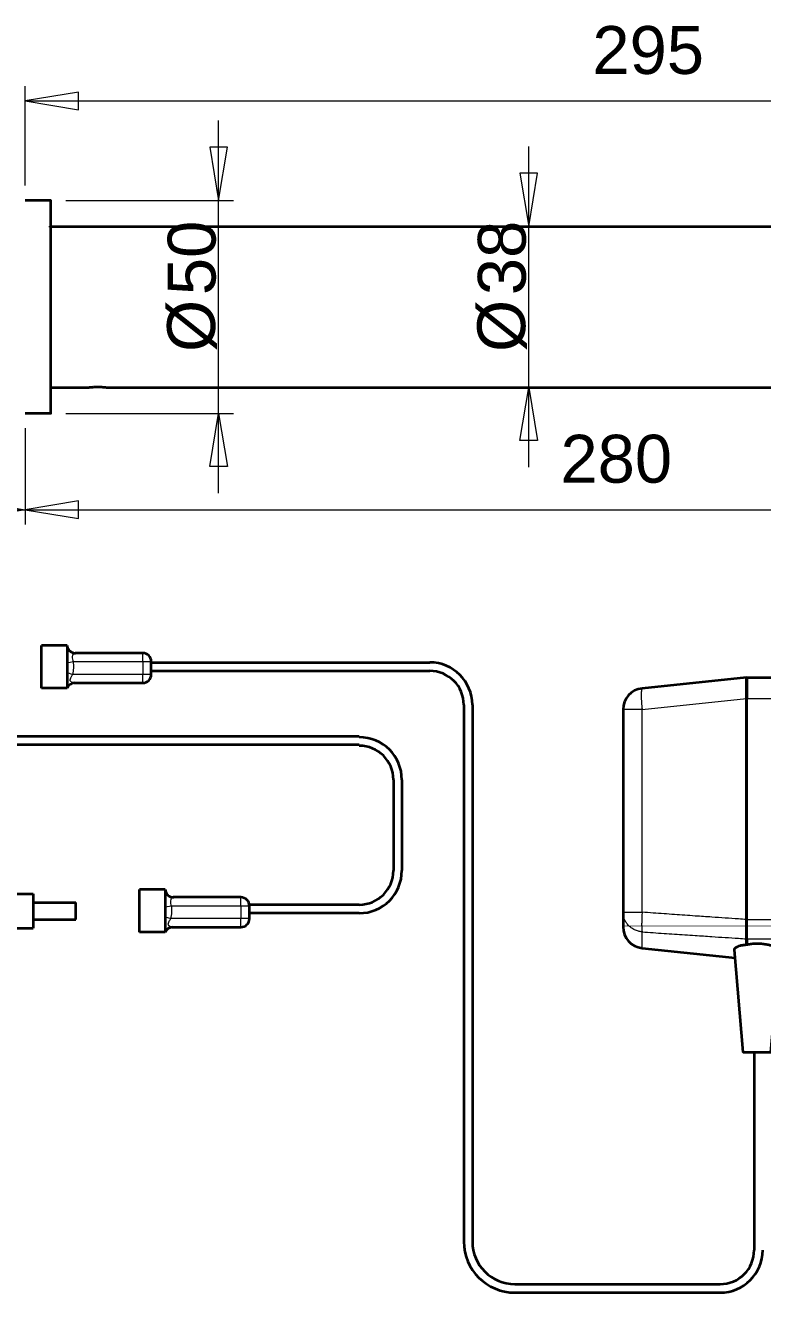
# Model space of a CAD drawing. Header units: millimetres. Extents: x -32 to 178, y -54 to 226.
# Drawn here: x 33.6 to 102.9, y 44.3 to 163.3 of the extents above; entities that cross this region are included whole.
import ezdxf

# ---------------------------------------------------------------- set-up
doc = ezdxf.new("R2010")
doc.units = ezdxf.units.MM
doc.linetypes.add('SOLID', pattern=[0])
doc.styles.add('Arial', font='Arial.ttf', dxfattribs={"height": 0.2})

# ---------------------------------------------------------------- blocks, each defined once
blk = doc.blocks.new('BlockOfLinearDimensionss_35', base_point=(41.23, 129.26))
at = {"linetype": 'SOLID', "lineweight": 9}
for points in [[(80.89, 121.76), (80.89, 151.88)], [(80.06, 149.38), (80.89, 144.38)], [(81.72, 149.38), (80.06, 149.38)], [(80.89, 144.38), (81.72, 149.38)], [(35.79, 144.38), (82.29, 144.38)], [(42.63, 129.26), (82.29, 129.26)], [(80.06, 124.26), (80.89, 129.26)], [(80.89, 129.26), (81.72, 124.26)], [(81.72, 124.26), (80.06, 124.26)]]:
    blk.add_lwpolyline(points, dxfattribs=at)
at = {"linetype": 'SOLID', "lineweight": 9, "char_height": 4.5, "attachment_point": 4, "rotation": 90, "style": 'Arial'}
for s, insert in [('38', (78.39, 137.92)), ('Ø', (78.39, 132.59))]:
    blk.add_mtext(s, dxfattribs=dict(at, insert=insert))
blk = doc.blocks.new('BlockOfLinearDimensionss_36', base_point=(35.99, 126.82))
at = {"linetype": 'SOLID', "lineweight": 9}
for points in [[(51.75, 119.32), (51.75, 154.32)], [(50.92, 151.82), (51.75, 146.82)], [(52.58, 151.82), (50.92, 151.82)], [(51.75, 146.82), (52.58, 151.82)], [(37.39, 146.82), (53.15, 146.82)], [(37.39, 126.82), (53.15, 126.82)], [(50.92, 121.82), (51.75, 126.82)], [(51.75, 126.82), (52.58, 121.82)], [(52.58, 121.82), (50.92, 121.82)]]:
    blk.add_lwpolyline(points, dxfattribs=at)
at = {"linetype": 'SOLID', "lineweight": 9, "char_height": 4.5, "attachment_point": 4, "rotation": 90, "style": 'Arial'}
for s, insert in [('50', (49.25, 137.92)), ('Ø', (49.25, 132.59))]:
    blk.add_mtext(s, dxfattribs=dict(at, insert=insert))
blk = doc.blocks.new('BlockOfLinearDimensionss_37', base_point=(33.59, 146.82))
at = {"linetype": 'SOLID', "lineweight": 9}
for points in [[(33.59, 148.22), (33.59, 157.56)], [(151.59, 145.38), (151.59, 157.56)], [(38.59, 156.99), (33.59, 156.16)], [(33.59, 156.16), (151.59, 156.16)], [(33.59, 156.16), (38.59, 155.32)], [(38.59, 155.32), (38.59, 156.99)], [(146.59, 156.99), (151.59, 156.16)], [(146.59, 155.32), (146.59, 156.99)], [(151.59, 156.16), (146.59, 155.32)]]:
    blk.add_lwpolyline(points, dxfattribs=at)
at = {"linetype": 'SOLID', "lineweight": 9, "insert": (86.87, 160.91), "char_height": 4.5, "attachment_point": 4, "style": 'Arial'}
blk.add_mtext('295', dxfattribs=at)
blk = doc.blocks.new('BlockOfLinearDimensionss_38', base_point=(33.59, 126.82))
at = {"linetype": 'SOLID', "lineweight": 9}
for points in [[(145.59, 127.18), (145.59, 116.38)], [(33.59, 125.42), (33.59, 116.38)], [(38.59, 118.61), (33.59, 117.78)], [(38.59, 116.94), (38.59, 118.61)], [(140.59, 118.61), (145.59, 117.78)], [(140.59, 116.94), (140.59, 118.61)], [(33.59, 117.78), (145.59, 117.78)], [(33.59, 117.78), (38.59, 116.94)], [(145.59, 117.78), (140.59, 116.94)]]:
    blk.add_lwpolyline(points, dxfattribs=at)
at = {"linetype": 'SOLID', "lineweight": 9, "insert": (83.87, 122.53), "char_height": 4.5, "attachment_point": 4, "style": 'Arial'}
blk.add_mtext('280', dxfattribs=at)
blk = doc.blocks.new('BlockOfLinearDimensionss_40', base_point=(5.59, 132.42))
at = {"linetype": 'SOLID', "lineweight": 9}
for points in [[(5.59, 131.02), (5.59, 116.38)], [(33.59, 125.42), (33.59, 116.38)], [(10.59, 118.61), (5.59, 117.78)], [(10.59, 116.94), (10.59, 118.61)], [(28.59, 118.61), (33.59, 117.78)], [(28.59, 116.94), (28.59, 118.61)], [(5.59, 117.78), (33.59, 117.78)], [(5.59, 117.78), (10.59, 116.94)], [(33.59, 117.78), (28.59, 116.94)]]:
    blk.add_lwpolyline(points, dxfattribs=at)
at = {"linetype": 'SOLID', "lineweight": 9, "insert": (13.59, 122.53), "char_height": 4.5, "attachment_point": 4, "style": 'Arial'}
blk.add_mtext('70', dxfattribs=at)
blk = doc.blocks.new('Simple1Sheet1')
at = {"linetype": 'SOLID', "lineweight": 35}
for p, q in [((35.99, 146.82), (33.59, 146.82)), ((35.99, 144.38), (127.59, 144.38)), ((35.99, 129.26), (39.55, 129.26)), ((41.23, 129.26), (127.59, 129.26)), ((35.99, 126.82), (33.59, 126.82)), ((37.51, 105.03), (35.11, 105.03)), ((35.11, 101.03), (35.11, 105.03)), ((37.51, 105.03), (37.51, 104.87)), ((37.51, 104.87), (37.51, 103.41)), ((44.63, 104.31), (38.27, 104.31)), ((37.51, 103.41), (37.51, 102.48)), ((37.51, 102.48), (37.51, 101.17)), ((45.43, 102.31), (45.43, 103.51)), ((45.43, 103.44), (71.59, 103.44)), ((45.43, 102.64), (71.59, 102.64)), ((37.51, 101.17), (37.51, 101.03)), ((38.15, 101.51), (44.63, 101.51)), ((37.51, 101.03), (35.11, 101.03)), ((74.79, 99.44), (74.79, 49.06)), ((75.59, 99.44), (75.59, 49.06)), ((4.77, 96.52), (64.97, 96.52)), ((4.77, 95.72), (64.97, 95.72)), ((68.17, 92.42), (68.17, 83.89)), ((68.97, 92.42), (68.97, 83.89)), ((32.33, 81.7), (34.33, 81.7)), ((34.33, 81.7), (34.33, 78.5)), ((46.73, 82.1), (44.33, 82.1)), ((44.33, 78.1), (44.33, 82.1)), ((46.73, 82.1), (46.73, 81.94)), ((46.73, 81.94), (46.73, 80.48)), ((53.85, 81.38), (47.49, 81.38)), ((34.33, 80.9), (38.33, 80.9)), ((38.33, 79.3), (38.33, 80.9)), ((46.73, 80.48), (46.73, 79.55)), ((64.97, 80.69), (54.65, 80.69)), ((54.65, 79.38), (54.65, 80.58)), ((64.97, 79.89), (54.65, 79.89)), ((34.33, 79.3), (38.33, 79.3)), ((46.73, 79.55), (46.73, 78.23)), ((47.37, 78.58), (53.85, 78.58)), ((32.33, 78.5), (34.33, 78.5)), ((46.73, 78.1), (44.33, 78.1)), ((46.73, 78.23), (46.73, 78.1)), ((102.07, 66.91), (102.07, 48.26)), ((79.59, 45.06), (98.87, 45.06)), ((79.59, 44.26), (98.87, 44.26))]:
    blk.add_line(p, q, dxfattribs=at)
at = {"color": 196, "linetype": 'SOLID', "lineweight": 9}
for p, q in [((44.63, 103.51), (44.63, 104.31)), ((37.51, 103.41), (38.1, 103.51)), ((37.51, 102.48), (38.05, 102.31)), ((38.1, 103.51), (44.63, 103.51)), ((44.63, 103.51), (45.43, 103.51)), ((44.63, 103.51), (44.63, 102.31)), ((44.63, 102.31), (38.05, 102.31)), ((45.43, 102.31), (44.63, 102.31)), ((44.63, 101.51), (44.63, 102.31)), ((53.85, 80.58), (53.85, 81.38)), ((46.73, 80.48), (47.32, 80.58)), ((47.32, 80.58), (53.85, 80.58)), ((53.85, 80.58), (54.65, 80.58)), ((53.85, 80.58), (53.85, 79.38)), ((46.73, 79.55), (47.27, 79.38)), ((53.85, 79.38), (47.27, 79.38)), ((54.65, 79.38), (53.85, 79.38)), ((53.85, 78.58), (53.85, 79.38))]:
    blk.add_line(p, q, dxfattribs=at)
for centre, radius, start, end in [((38.27, 105.11), 0.796, 197.7715, 270), ((35.31, 103.04), 2.83, 345.0565, 9.5716), ((47.49, 82.18), 0.796, 197.7715, 270), ((44.53, 80.11), 2.83, 345.0565, 9.5716)]:
    blk.add_arc(centre, radius, start, end, dxfattribs=at)
at = {"linetype": 'SOLID', "lineweight": 35}
for centre, radius, start, end in [((44.63, 103.51), 0.8, 0, 90), ((71.59, 99.44), 4, 0, 90), ((71.59, 99.44), 3.2, 0, 90), ((38.24, 100.71), 0.8, 90, 156.4316), ((44.63, 102.31), 0.8, 270, 0), ((64.97, 92.42), 4, 0, 90), ((64.97, 92.42), 3.2, 0, 90), ((64.97, 83.89), 3.2, 270, 0), ((64.97, 83.89), 4, 270, 0), ((47.53, 82.18), 0.8, 185.7482, 270), ((53.85, 80.58), 0.8, 0, 90), ((47.46, 77.78), 0.8, 90, 156.4316), ((53.85, 79.38), 0.8, 270, 0), ((79.59, 49.06), 4.8, 180, 270), ((79.59, 49.06), 4, 180, 270), ((98.87, 48.26), 3.2, 270, 360), ((98.87, 48.26), 4, 270, 0)]:
    blk.add_arc(centre, radius, start, end, dxfattribs=at)
at = {"color": 196, "linetype": 'SOLID', "lineweight": 9}
for centre in [(38.15, 100.71), (47.37, 77.78)]:
    blk.add_ellipse(centre, major_axis=(0, -0.8), ratio=0.964404, start_param=3.141593, end_param=4.110128, dxfattribs=at)
at = {"linetype": 'SOLID', "lineweight": 35}
blk.add_rational_spline([(35.99, 126.82), (35.99, 126.82), (35.99, 131.82), (35.99, 136.82), (35.99, 141.82), (35.99, 146.82), (35.99, 146.82)], [1, 0.866025396499, 1, 0.866025396499, 1, 0.866025396499, 1], degree=2, knots=[-3.141593, -3.141593, -3.141593, -2.094395, -2.094395, -1.047197, -1.047197, 0, 0, 0], dxfattribs=at)
for points, knots in [([(39.55, 129.26), (39.55, 129.26), (39.56, 129.26), (39.58, 129.26), (39.59, 129.27), (39.64, 129.27), (39.66, 129.27), (39.73, 129.28), (39.76, 129.28), (39.83, 129.29), (39.88, 129.29), (39.97, 129.3), (40.02, 129.3), (40.12, 129.3), (40.18, 129.31), (40.28, 129.31), (40.34, 129.31), (40.44, 129.31), (40.5, 129.31), (40.61, 129.31), (40.66, 129.3), (40.76, 129.3), (40.81, 129.3), (40.91, 129.29), (40.95, 129.29), (41.02, 129.28), (41.06, 129.28), (41.12, 129.27), (41.15, 129.27), (41.19, 129.27), (41.21, 129.26), (41.23, 129.26), (41.23, 129.26), (41.23, 129.26)], [3.166976, 3.166976, 3.166976, 3.166976, 3.562847, 3.562847, 3.958719, 3.958719, 4.35459, 4.35459, 4.750461, 4.750461, 5.146334, 5.146334, 5.542207, 5.542207, 5.93808, 5.93808, 6.333953, 6.333953, 6.729826, 6.729826, 7.125699, 7.125699, 7.521572, 7.521572, 7.917445, 7.917445, 8.313316, 8.313316, 8.709187, 8.709187, 9.105058, 9.105058, 9.500929, 9.500929, 9.500929, 9.500929]), ([(37.51, 105.03), (37.51, 105), (37.52, 104.95), (37.54, 104.86), (37.58, 104.78), (37.62, 104.7), (37.66, 104.63), (37.72, 104.57), (37.78, 104.51), (37.85, 104.46), (37.92, 104.41), (37.99, 104.37), (38.08, 104.34), (38.15, 104.33), (38.23, 104.31), (38.28, 104.31), (38.31, 104.31)], [0, 0, 0, 0, 0.216829, 0.43431, 0.651139, 0.864029, 1.077535, 1.290425, 1.503456, 1.717105, 1.930136, 2.143162, 2.356806, 2.569832, 2.754901, 2.939577, 2.939577, 2.939577, 2.939577])]:
    blk.add_open_spline(points, degree=3, knots=knots, dxfattribs=at)
at = {"color": 196, "linetype": 'SOLID', "lineweight": 9}
for points, knots in [([(38.1, 103.51), (38.09, 103.54), (38.03, 103.73), (38, 104.03), (38.15, 104.26), (38.24, 104.31), (38.27, 104.31)], [0, 0, 0, 0, 0.261312, 1.508291, 2.037631, 2.238036, 2.238036, 2.238036, 2.238036]), ([(38.15, 101.51), (38.12, 101.51), (37.99, 101.53), (37.73, 101.7), (37.88, 102.06), (37.99, 102.23), (38.05, 102.31)], [0, 0, 0, 0, 0.158972, 0.989259, 1.869778, 2.598886, 2.598886, 2.598886, 2.598886]), ([(47.32, 80.58), (47.31, 80.61), (47.25, 80.8), (47.22, 81.1), (47.37, 81.33), (47.46, 81.38), (47.49, 81.38)], [0, 0, 0, 0, 0.261312, 1.508291, 2.037631, 2.238036, 2.238036, 2.238036, 2.238036]), ([(47.37, 78.58), (47.34, 78.58), (47.22, 78.6), (46.95, 78.77), (47.1, 79.13), (47.21, 79.3), (47.27, 79.38)], [0, 0, 0, 0, 0.158972, 0.989259, 1.869778, 2.598886, 2.598886, 2.598886, 2.598886])]:
    blk.add_open_spline(points, degree=3, knots=knots, dxfattribs=at)
for name, p in [('BlockOfLinearDimensionss_37', (33.59, 146.82)), ('BlockOfLinearDimensionss_36', (35.99, 126.82)), ('BlockOfLinearDimensionss_35', (41.23, 129.26)), ('BlockOfLinearDimensionss_40', (5.59, 132.42)), ('BlockOfLinearDimensionss_38', (33.59, 126.82))]:
    blk.add_blockref(name, p)
blk = doc.blocks.new('Simple2Sheet1')
at = {"linetype": 'SOLID', "lineweight": 35}
for p, q in [((101.35, 102.03), (91.54, 100.99)), ((101.35, 101.83), (101.39, 101.83)), ((101.39, 102.03), (104.55, 102.03)), ((101.35, 79.3), (101.35, 100.04)), ((101.39, 79.3), (101.39, 100.04)), ((106.15, 79.3), (106.15, 100.04)), ((89.75, 99.01), (89.75, 79.98)), ((113.43, 98.23), (106.15, 98.23)), ((113.43, 95.79), (113.43, 97.82)), ((113.43, 96.33), (120.23, 96.33)), ((113.43, 93.23), (113.43, 95.26)), ((113.43, 94.73), (120.23, 94.73)), ((106.15, 92.83), (113.43, 92.83)), ((91.54, 76.62), (100.28, 75.7)), ((101.05, 66.83), (100.21, 76.45)), ((103.65, 66.83), (104.48, 76.33)), ((104.42, 75.59), (104.55, 75.59))]:
    blk.add_line(p, q, dxfattribs=at)
at = {"color": 196, "linetype": 'SOLID', "lineweight": 9}
for p, q in [((91.54, 99.01), (101.35, 100.04)), ((101.35, 100.03), (101.39, 100.03)), ((101.39, 100.04), (104.55, 100.04)), ((104.55, 100.04), (104.55, 79.3)), ((91.54, 79.98), (91.54, 99.01)), ((106.15, 97.82), (113.43, 97.82)), ((113.43, 95.79), (106.15, 95.79)), ((106.15, 95.26), (113.43, 95.26)), ((113.43, 93.23), (106.15, 93.23)), ((101.35, 79.3), (101.39, 79.3)), ((101.39, 79.3), (104.55, 79.3)), ((101.35, 77.66), (101.39, 77.66)), ((101.39, 77.48), (104.55, 77.48))]:
    blk.add_line(p, q, dxfattribs=at)
at = {"linetype": 'SOLID', "lineweight": 35}
for centre, radius, start, end in [((104.55, 100.43), 1.6, 0, 90), ((91.75, 99.01), 2, 96, 180), ((120.23, 95.53), 0.8, 270, 90), ((91.75, 78.61), 2, 180, 264), ((104.55, 77.19), 1.6, 270, 0)]:
    blk.add_arc(centre, radius, start, end, dxfattribs=at)
for points, weights in [([(101.35, 100.04), (101.35, 102.03), (101.35, 102.03)], [1, 0.710959281405, 1]), ([(101.39, 102.03), (101.39, 102.03), (101.39, 100.04)], [1, 0.710959281405, 1]), ([(113.43, 97.82), (113.43, 98.23), (113.43, 98.23)], [1, 0.912240055805, 1]), ([(113.43, 95.26), (113.43, 95.53), (113.43, 95.79)], [1, 0.747409318684, 1]), ([(113.43, 92.83), (113.43, 92.83), (113.43, 93.23)], [1, 0.912240055805, 1]), ([(89.75, 79.98), (89.75, 78.61), (89.75, 78.61)], [1, 0.981366681086, 1]), ([(106.15, 77.19), (106.15, 77.19), (106.15, 78.94)], [1, 0.977784966154, 1]), ([(101.35, 76.95), (101.35, 77.19), (101.35, 77.48)], [1, 0.999468015528, 1]), ([(101.39, 77.48), (101.39, 77.2), (101.39, 76.96)], [1, 0.99948468253, 1])]:
    blk.add_rational_spline(points, weights, degree=2, dxfattribs=at)
at = {"color": 196, "linetype": 'SOLID', "lineweight": 9}
for points, knots in [([(104.55, 102.03), (104.55, 102.03), (104.55, 102.01), (104.55, 101.95), (104.55, 101.88), (104.55, 101.61), (104.55, 101.37), (104.55, 100.76), (104.55, 100.39), (104.55, 100.04)], [-1.523759, -1.523759, -1.523759, -1.523759, -1.333289, -1.333289, -1.028537, -1.028537, -0.540934, -0.540934, 0, 0, 0, 0]), ([(101.35, 79.3), (101.1, 79.32), (100.84, 79.33), (99.75, 79.41), (98.92, 79.46), (97.57, 79.56), (97.05, 79.59), (96.2, 79.65), (95.88, 79.67), (94.9, 79.74), (94.25, 79.79), (92.92, 79.88), (92.23, 79.93), (91.54, 79.98)], [-34.269693, -34.269693, -34.269693, -34.269693, -32.331348, -32.331348, -26.041967, -26.041967, -22.111104, -22.111104, -19.654315, -19.654315, -14.740736, -14.740736, -9.553452, -9.553452, -9.553452, -9.553452]), ([(104.55, 79.3), (104.55, 79.2), (104.55, 79.11), (104.55, 78.87), (104.55, 78.72), (104.55, 78.35), (104.55, 78.13), (104.55, 77.75), (104.55, 77.59), (104.55, 77.48)], [-1.11076, -1.11076, -1.11076, -1.11076, -0.971915, -0.971915, -0.749763, -0.749763, -0.39432, -0.39432, 0, 0, 0, 0]), ([(91.54, 78.14), (92.23, 78.09), (92.92, 78.04), (94.25, 77.95), (94.9, 77.91), (95.88, 77.84), (96.2, 77.82), (97.05, 77.77), (97.57, 77.73), (98.92, 77.64), (99.75, 77.59), (100.84, 77.52), (101.1, 77.5), (101.35, 77.48)], [9.553452, 9.553452, 9.553452, 9.553452, 14.740736, 14.740736, 19.654315, 19.654315, 22.111104, 22.111104, 26.041967, 26.041967, 32.331348, 32.331348, 34.269693, 34.269693, 34.269693, 34.269693])]:
    blk.add_open_spline(points, degree=3, knots=knots, dxfattribs=at)
for points, weights in [([(91.54, 100.99), (91.34, 100.97), (91.54, 99.01)], [1, 0.710959281405, 1]), ([(104.55, 100.04), (106.15, 100.04), (106.15, 100.04)], [1, 0.707106781187, 1]), ([(91.54, 99.01), (89.75, 99.01), (89.75, 99.01)], [1, 0.743144825477, 1]), ([(91.54, 78.14), (89.75, 78.31), (89.75, 79.98)], [1, 0.743144825322, 1]), ([(89.75, 79.98), (89.75, 79.98), (91.54, 79.98)], [1, 0.743144825477, 1]), ([(91.54, 79.98), (91.45, 78.65), (91.54, 78.14)], [1, 0.831845441265, 1]), ([(104.55, 79.3), (106.15, 79.3), (106.15, 79.3)], [1, 0.707106781187, 1]), ([(104.55, 77.48), (106.15, 77.48), (106.15, 78.94)], [1, 0.707106781187, 1]), ([(91.54, 76.62), (91.54, 76.62), (91.54, 78.14)], [1, 0.981366681086, 1]), ([(104.55, 77.48), (104.55, 75.59), (104.55, 75.59)], [1, 0.977784966154, 1])]:
    blk.add_rational_spline(points, weights, degree=2, dxfattribs=at)
at = {"linetype": 'SOLID', "lineweight": 35}
for points, knots in [([(106.15, 100.04), (106.15, 100.11), (106.15, 100.18), (106.15, 100.3), (106.15, 100.35), (106.15, 100.4), (106.15, 100.41), (106.15, 100.42), (106.15, 100.43), (106.15, 100.43)], [0, 0, 0, 0, 0.540934, 0.540934, 1.028537, 1.028537, 1.333289, 1.333289, 1.523759, 1.523759, 1.523759, 1.523759]), ([(101.35, 77.48), (101.35, 77.59), (101.35, 77.74), (101.35, 78.12), (101.35, 78.34), (101.35, 78.81), (101.35, 79.05), (101.35, 79.3)], [0, 0, 0, 0, 1.94902, 1.94902, 3.888553, 3.888553, 5.729804, 5.729804, 5.729804, 5.729804]), ([(101.39, 77.48), (101.39, 77.59), (101.39, 77.74), (101.39, 78.12), (101.39, 78.34), (101.39, 78.81), (101.39, 79.05), (101.39, 79.3)], [0, 0, 0, 0, 1.94902, 1.94902, 3.888553, 3.888553, 5.729804, 5.729804, 5.729804, 5.729804]), ([(106.15, 78.94), (106.15, 78.96), (106.15, 79), (106.15, 79.07), (106.15, 79.11), (106.15, 79.18), (106.15, 79.21), (106.15, 79.26), (106.15, 79.28), (106.15, 79.3)], [0, 0, 0, 0, 0.39432, 0.39432, 0.749763, 0.749763, 0.971915, 0.971915, 1.11076, 1.11076, 1.11076, 1.11076]), ([(100.21, 76.45), (100.21, 76.48), (100.21, 76.52), (100.25, 76.59), (100.29, 76.63), (100.38, 76.7), (100.45, 76.73), (100.59, 76.8), (100.68, 76.83), (100.86, 76.88), (100.97, 76.9), (101.16, 76.93), (101.26, 76.94), (101.35, 76.95)], [8.150069, 8.150069, 8.150069, 8.150069, 9.049563, 9.049563, 10.098947, 10.098947, 11.148332, 11.148332, 12.197716, 12.197716, 13.207057, 13.207057, 13.979635, 13.979635, 13.979635, 13.979635]), ([(101.39, 76.96), (101.43, 76.96), (101.48, 76.97), (101.65, 77), (101.79, 77.02), (102.07, 77.04), (102.21, 77.04), (102.35, 77.04), (102.49, 77.04), (102.63, 77.04), (102.91, 77.02), (103.05, 77), (103.32, 76.96), (103.44, 76.93), (103.67, 76.87), (103.78, 76.84), (103.97, 76.77), (104.06, 76.73), (104.21, 76.65), (104.28, 76.61), (104.39, 76.53), (104.43, 76.49), (104.48, 76.4), (104.49, 76.36), (104.48, 76.33)], [-2.403501, -2.403501, -2.403501, -2.403501, -2.061678, -2.061678, -1.030839, -1.030839, 0, 0, 0, 1.030839, 1.030839, 2.061678, 2.061678, 3.092517, 3.092517, 4.123356, 4.123356, 5.1899, 5.1899, 6.256443, 6.256443, 7.322986, 7.322986, 8.389529, 8.389529, 8.389529, 8.389529])]:
    blk.add_open_spline(points, degree=3, knots=knots, dxfattribs=at)
at = {"color": 196, "linetype": 'SOLID', "lineweight": 9}
blk.add_rational_spline([(120.23, 96.33), (120.23, 96.33), (120.23, 95.93), (120.23, 95.53), (120.23, 95.13), (120.23, 94.73), (120.23, 94.73)], [1, 0.866025396499, 1, 0.866025396499, 1, 0.866025396499, 1], degree=2, knots=[3.141593, 3.141593, 3.141593, 4.18879, 4.18879, 5.235988, 5.235988, 6.283185, 6.283185, 6.283185], dxfattribs=at)
at = {"linetype": 'SOLID', "lineweight": 35}
blk.add_open_spline([(101.35, 77.17), (101.37, 77.17), (101.38, 77.18), (101.39, 77.18)], degree=3, dxfattribs=at)
blk.add_rational_spline([(101.05, 66.83), (101.05, 66.83), (101.7, 66.83), (102.35, 66.83), (103, 66.83), (103.65, 66.83), (103.65, 66.83)], [1, 0.866025396499, 1, 0.866025396499, 1, 0.866025396499, 1], degree=2, knots=[-3.141593, -3.141593, -3.141593, -2.094395, -2.094395, -1.047197, -1.047197, 0, 0, 0], dxfattribs=at)

msp = doc.modelspace()

# ---------------------------------------------------------------- block references
for name in ['Simple1Sheet1', 'Simple2Sheet1']:
    msp.add_blockref(name, (0, 0))

doc.saveas('drawing.dxf')
